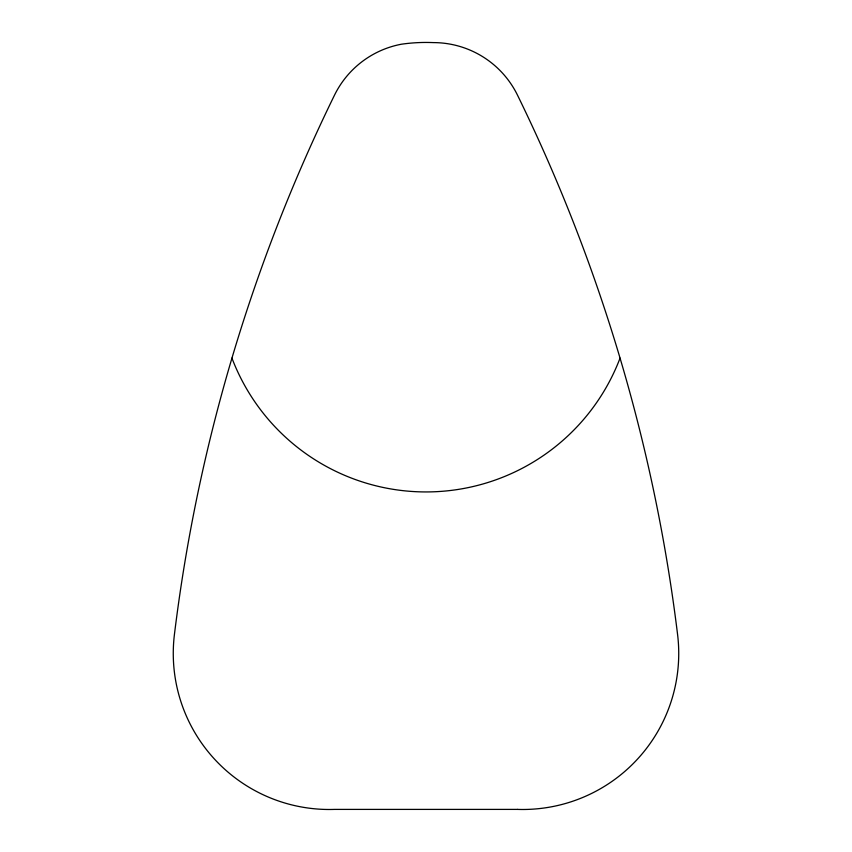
<?xml version="1.0" encoding="UTF-8"?>
<svg xmlns="http://www.w3.org/2000/svg" width="852" height="852" viewBox="0 0 852 852"><rect width="100%" height="100%" fill="white"/><g stroke="black" fill="none" stroke-linecap="round" stroke-linejoin="round"><path stroke-width="1.28" d="M620.054 358.117A207.611 207.611 0 0 1 231.946 358.117M517.494 809.4L334.506 809.4A156.054 156.054 0 0 1 174.426 634.463A1696.012 1696.012 0 0 1 334.506 95.147A93.773 93.773 0 0 1 401.398 44.219A171.902 171.902 0 0 1 433.274 42.6A93.773 93.773 0 0 1 517.494 95.147A1696.012 1696.012 0 0 1 677.574 634.463A156.054 156.054 0 0 1 517.494 809.4"/></g></svg>
